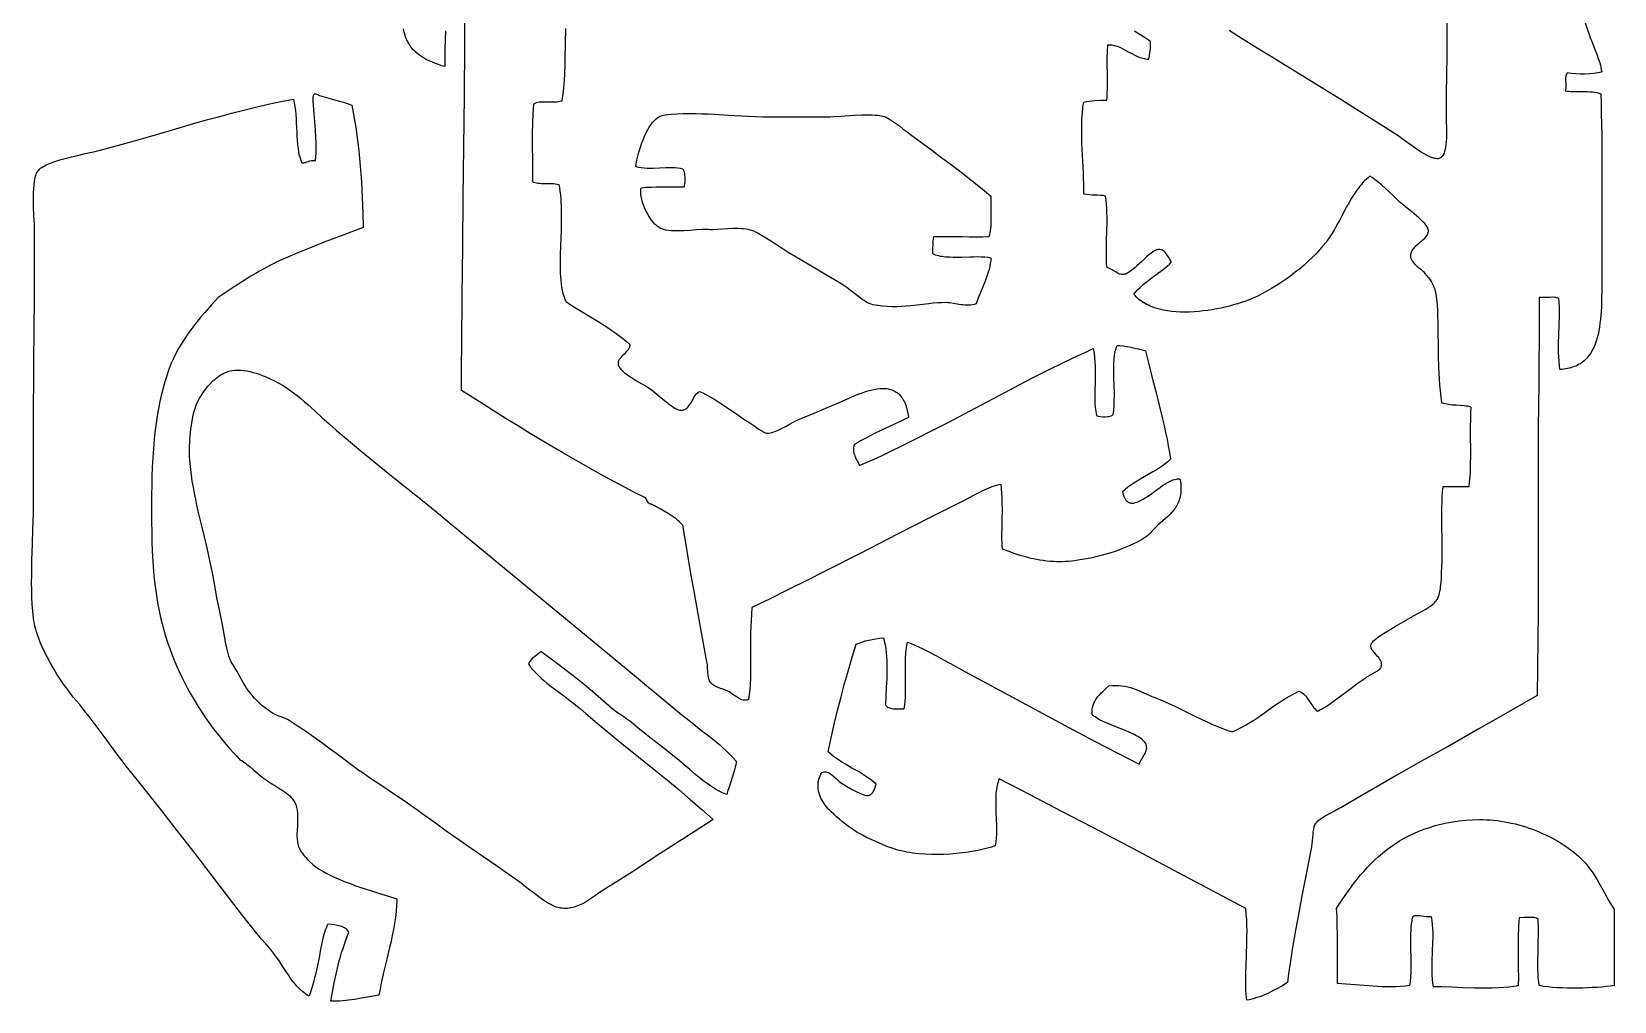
# Model space of a CAD drawing. Extents: x 4.8 to 43.2, y 0 to 48.
# Drawn here: x 5.02 to 23.94, y 0.43 to 12.02 of the extents above; entities that cross this region are included whole.
import ezdxf

# ---------------------------------------------------------------- set-up
doc = ezdxf.new("R2010")
doc.units = 0
doc.layers.add('Default_Layer', color=1, linetype='CONTINUOUS')

msp = doc.modelspace()

# ---------------------------------------------------------------- linework, layer by layer
at = {"layer": 'Default_Layer'}
for points in [[(11.4, 12.054), (11.397, 11.875), (11.394, 11.695), (11.392, 11.606), (11.388, 11.517), (11.383, 11.431), (11.377, 11.346), (11.367, 11.264), (11.362, 11.224), (11.355, 11.185), (11.337, 11.18), (11.317, 11.176), (11.296, 11.174), (11.274, 11.173), (11.227, 11.173), (11.18, 11.174), (11.133, 11.174), (11.111, 11.173), (11.089, 11.171), (11.069, 11.168), (11.05, 11.163), (11.033, 11.156), (11.018, 11.148), (11.014, 11.092), (11.011, 11.034), (11.006, 10.918), (11.004, 10.801), (11.004, 10.683), (11.005, 10.449), (11.007, 10.224), (11.02, 10.216), (11.035, 10.211), (11.052, 10.207), (11.069, 10.204), (11.088, 10.203), (11.108, 10.202), (11.149, 10.201), (11.192, 10.201), (11.236, 10.2), (11.257, 10.199), (11.278, 10.196), (11.299, 10.192), (11.319, 10.187), (11.327, 10.147), (11.333, 10.107), (11.339, 10.064), (11.343, 10.021), (11.346, 9.977), (11.348, 9.932), (11.349, 9.886), (11.35, 9.839), (11.349, 9.744), (11.347, 9.648), (11.339, 9.453), (11.336, 9.357), (11.335, 9.263), (11.336, 9.172), (11.338, 9.128), (11.34, 9.085), (11.344, 9.043), (11.348, 9.002), (11.354, 8.962), (11.361, 8.924), (11.37, 8.888), (11.38, 8.853), (11.392, 8.82), (11.405, 8.789), (11.453, 8.757), (11.502, 8.726), (11.601, 8.666), (11.7, 8.606), (11.799, 8.546), (11.848, 8.515), (11.897, 8.484), (11.944, 8.452), (11.991, 8.42), (12.037, 8.386), (12.082, 8.351), (12.126, 8.316), (12.168, 8.278), (12.169, 8.269), (12.168, 8.261), (12.167, 8.252), (12.165, 8.244), (12.162, 8.237), (12.159, 8.229), (12.15, 8.215), (12.139, 8.201), (12.127, 8.188), (12.1, 8.162), (12.072, 8.136), (12.06, 8.122), (12.049, 8.107), (12.04, 8.092), (12.036, 8.084), (12.033, 8.076), (12.031, 8.067), (12.03, 8.058), (12.029, 8.049), (12.029, 8.039), (12.031, 8.031), (12.034, 8.022), (12.039, 8.012), (12.045, 8.003), (12.052, 7.993), (12.06, 7.984), (12.08, 7.964), (12.103, 7.943), (12.129, 7.923), (12.158, 7.903), (12.188, 7.883), (12.25, 7.844), (12.311, 7.808), (12.364, 7.777), (12.405, 7.752), (12.424, 7.739), (12.445, 7.723), (12.493, 7.684), (12.545, 7.64), (12.6, 7.594), (12.627, 7.573), (12.654, 7.552), (12.681, 7.534), (12.706, 7.518), (12.73, 7.505), (12.753, 7.496), (12.763, 7.493), (12.774, 7.491), (12.783, 7.49), (12.792, 7.491), (12.803, 7.492), (12.813, 7.495), (12.822, 7.499), (12.831, 7.503), (12.839, 7.508), (12.847, 7.514), (12.862, 7.527), (12.875, 7.542), (12.887, 7.559), (12.898, 7.577), (12.909, 7.595), (12.929, 7.633), (12.94, 7.65), (12.951, 7.667), (12.962, 7.683), (12.975, 7.696), (12.989, 7.708), (12.996, 7.712), (13.004, 7.716), (13.041, 7.699), (13.078, 7.68), (13.114, 7.66), (13.15, 7.64), (13.186, 7.618), (13.223, 7.595), (13.295, 7.548), (13.445, 7.447), (13.522, 7.394), (13.603, 7.342), (13.627, 7.326), (13.653, 7.307), (13.682, 7.286), (13.711, 7.266), (13.74, 7.248), (13.768, 7.232), (13.781, 7.226), (13.793, 7.222), (13.804, 7.218), (13.815, 7.217), (13.831, 7.217), (13.849, 7.22), (13.869, 7.225), (13.89, 7.232), (13.912, 7.24), (13.935, 7.25), (13.982, 7.272), (14.03, 7.297), (14.078, 7.323), (14.123, 7.347), (14.163, 7.367), (14.255, 7.408), (14.344, 7.446), (14.43, 7.482), (14.514, 7.516), (14.589, 7.547), (14.665, 7.581), (14.743, 7.616), (14.822, 7.65), (14.9, 7.682), (14.939, 7.697), (14.977, 7.71), (15.015, 7.722), (15.052, 7.732), (15.088, 7.741), (15.124, 7.747), (15.159, 7.751), (15.192, 7.753), (15.225, 7.752), (15.241, 7.75), (15.256, 7.748), (15.271, 7.745), (15.286, 7.741), (15.301, 7.737), (15.315, 7.731), (15.329, 7.725), (15.342, 7.717), (15.355, 7.709), (15.367, 7.7), (15.379, 7.69), (15.391, 7.679), (15.402, 7.667), (15.413, 7.653), (15.423, 7.639), (15.433, 7.624), (15.442, 7.607), (15.451, 7.59), (15.459, 7.571), (15.467, 7.551), (15.474, 7.53), (15.48, 7.507), (15.486, 7.483), (15.491, 7.458), (15.496, 7.432), (15.5, 7.404), (15.418, 7.364), (15.335, 7.325), (15.169, 7.248), (15.087, 7.208), (15.006, 7.167), (14.927, 7.125), (14.889, 7.103), (14.851, 7.08), (14.846, 7.063), (14.843, 7.045), (14.842, 7.028), (14.842, 7.011), (14.845, 6.994), (14.848, 6.978), (14.853, 6.962), (14.859, 6.946), (14.872, 6.916), (14.886, 6.886), (14.901, 6.858), (14.913, 6.83), (15.001, 6.869), (15.089, 6.908), (15.176, 6.948), (15.264, 6.989), (15.438, 7.073), (15.612, 7.16), (15.785, 7.248), (15.958, 7.338), (16.304, 7.52), (16.651, 7.704), (16.825, 7.795), (17, 7.885), (17.175, 7.974), (17.352, 8.061), (17.53, 8.146), (17.619, 8.187), (17.709, 8.228), (17.718, 8.174), (17.725, 8.121), (17.729, 8.069), (17.732, 8.018), (17.733, 7.967), (17.732, 7.917), (17.73, 7.818), (17.728, 7.72), (17.727, 7.672), (17.727, 7.623), (17.729, 7.575), (17.733, 7.526), (17.738, 7.478), (17.746, 7.429), (17.755, 7.425), (17.766, 7.422), (17.792, 7.417), (17.822, 7.414), (17.852, 7.413), (17.882, 7.415), (17.896, 7.418), (17.909, 7.42), (17.921, 7.424), (17.931, 7.429), (17.939, 7.434), (17.946, 7.44), (17.95, 7.466), (17.953, 7.493), (17.958, 7.547), (17.96, 7.602), (17.961, 7.659), (17.961, 7.717), (17.959, 7.775), (17.956, 7.889), (17.955, 7.945), (17.955, 7.999), (17.956, 8.051), (17.958, 8.101), (17.963, 8.147), (17.967, 8.169), (17.971, 8.19), (17.976, 8.211), (17.982, 8.23), (17.988, 8.248), (17.996, 8.265), (18.031, 8.263), (18.071, 8.259), (18.114, 8.252), (18.159, 8.244), (18.204, 8.234), (18.249, 8.224), (18.333, 8.203), (18.372, 8.043), (18.413, 7.88), (18.456, 7.717), (18.497, 7.553), (18.538, 7.39), (18.556, 7.308), (18.574, 7.227), (18.591, 7.146), (18.606, 7.065), (18.62, 6.985), (18.632, 6.905), (18.6, 6.876), (18.567, 6.849), (18.533, 6.824), (18.497, 6.8), (18.46, 6.776), (18.422, 6.754), (18.346, 6.71), (18.27, 6.666), (18.232, 6.644), (18.195, 6.621), (18.159, 6.597), (18.124, 6.572), (18.09, 6.546), (18.058, 6.518), (18.062, 6.5), (18.066, 6.484), (18.072, 6.469), (18.077, 6.455), (18.083, 6.443), (18.089, 6.432), (18.096, 6.422), (18.103, 6.413), (18.11, 6.405), (18.118, 6.399), (18.126, 6.393), (18.135, 6.389), (18.144, 6.386), (18.153, 6.383), (18.162, 6.382), (18.172, 6.381), (18.182, 6.381), (18.192, 6.382), (18.213, 6.387), (18.235, 6.394), (18.258, 6.404), (18.282, 6.415), (18.306, 6.429), (18.331, 6.445), (18.356, 6.461), (18.408, 6.498), (18.46, 6.536), (18.512, 6.573), (18.538, 6.591), (18.563, 6.608), (18.588, 6.623), (18.613, 6.637), (18.637, 6.648), (18.66, 6.658), (18.683, 6.665), (18.705, 6.669), (18.715, 6.67), (18.726, 6.67), (18.736, 6.67), (18.745, 6.668), (18.75, 6.642), (18.754, 6.616), (18.756, 6.591), (18.757, 6.567), (18.757, 6.544), (18.757, 6.522), (18.755, 6.5), (18.752, 6.48), (18.748, 6.46), (18.743, 6.44), (18.737, 6.421), (18.731, 6.403), (18.723, 6.386), (18.715, 6.369), (18.706, 6.352), (18.697, 6.336), (18.687, 6.321), (18.676, 6.306), (18.653, 6.276), (18.627, 6.249), (18.6, 6.222), (18.572, 6.196), (18.542, 6.17), (18.481, 6.119), (18.463, 6.102), (18.445, 6.083), (18.411, 6.045), (18.395, 6.027), (18.379, 6.01), (18.362, 5.994), (18.345, 5.981), (18.321, 5.965), (18.296, 5.95), (18.269, 5.935), (18.242, 5.92), (18.182, 5.89), (18.119, 5.862), (18.051, 5.835), (17.981, 5.809), (17.908, 5.785), (17.833, 5.763), (17.757, 5.743), (17.68, 5.725), (17.602, 5.71), (17.525, 5.698), (17.487, 5.693), (17.449, 5.689), (17.412, 5.685), (17.375, 5.683), (17.339, 5.681), (17.303, 5.681), (17.268, 5.681), (17.233, 5.682), (17.192, 5.685), (17.151, 5.689), (17.11, 5.694), (17.07, 5.7), (17.03, 5.708), (16.99, 5.716), (16.951, 5.725), (16.913, 5.735), (16.837, 5.757), (16.763, 5.781), (16.692, 5.806), (16.623, 5.832), (16.62, 5.87), (16.619, 5.91), (16.618, 5.952), (16.618, 5.997), (16.619, 6.09), (16.621, 6.189), (16.623, 6.291), (16.622, 6.396), (16.621, 6.448), (16.618, 6.501), (16.614, 6.553), (16.609, 6.605), (16.58, 6.599), (16.551, 6.593), (16.523, 6.585), (16.495, 6.575), (16.467, 6.565), (16.439, 6.554), (16.412, 6.542), (16.385, 6.529), (16.332, 6.502), (16.279, 6.474), (16.227, 6.445), (16.174, 6.418), (15.768, 6.213), (15.361, 6.006), (14.937, 5.789), (14.504, 5.568), (14.285, 5.457), (14.066, 5.348), (13.847, 5.239), (13.628, 5.133), (13.622, 5.055), (13.618, 4.979), (13.615, 4.903), (13.613, 4.829), (13.612, 4.685), (13.613, 4.546), (13.612, 4.412), (13.612, 4.346), (13.61, 4.281), (13.607, 4.218), (13.603, 4.155), (13.597, 4.094), (13.589, 4.033), (13.573, 4.028), (13.556, 4.026), (13.54, 4.026), (13.524, 4.028), (13.509, 4.032), (13.493, 4.038), (13.478, 4.046), (13.463, 4.054), (13.433, 4.074), (13.402, 4.095), (13.372, 4.116), (13.357, 4.125), (13.341, 4.134), (13.314, 4.146), (13.284, 4.157), (13.254, 4.167), (13.224, 4.179), (13.195, 4.191), (13.182, 4.199), (13.169, 4.206), (13.157, 4.215), (13.147, 4.225), (13.137, 4.235), (13.129, 4.247), (13.123, 4.258), (13.118, 4.27), (13.113, 4.283), (13.11, 4.296), (13.105, 4.324), (13.102, 4.354), (13.098, 4.418), (13.096, 4.451), (13.091, 4.484), (13.018, 4.88), (12.941, 5.307), (12.903, 5.521), (12.867, 5.73), (12.834, 5.931), (12.804, 6.119), (12.784, 6.139), (12.764, 6.157), (12.743, 6.175), (12.722, 6.193), (12.699, 6.209), (12.676, 6.225), (12.629, 6.256), (12.58, 6.285), (12.531, 6.313), (12.43, 6.368), (12.421, 6.369), (12.414, 6.37), (12.407, 6.373), (12.401, 6.377), (12.396, 6.381), (12.391, 6.386), (12.383, 6.397), (12.37, 6.421), (12.363, 6.433), (12.355, 6.443), (12.211, 6.517), (12.068, 6.592), (11.927, 6.668), (11.786, 6.745), (11.646, 6.822), (11.507, 6.901), (11.369, 6.981), (11.232, 7.061), (11.096, 7.142), (10.96, 7.224), (10.825, 7.307), (10.69, 7.39), (10.423, 7.558), (10.157, 7.727), (10.158, 8.004), (10.16, 8.285), (10.165, 8.857), (10.172, 9.442), (10.179, 10.037), (10.186, 10.639), (10.192, 11.248), (10.196, 11.859), (10.196, 12.165)], [(23.541, 12.259), (23.649, 11.947), (23.668, 11.896), (23.688, 11.846), (23.708, 11.795), (23.728, 11.745), (23.746, 11.694), (23.763, 11.642), (23.77, 11.616), (23.776, 11.589), (23.781, 11.562), (23.786, 11.535), (23.764, 11.529), (23.741, 11.524), (23.717, 11.52), (23.692, 11.517), (23.64, 11.512), (23.586, 11.509), (23.531, 11.509), (23.477, 11.512), (23.425, 11.516), (23.375, 11.522), (23.368, 11.51), (23.362, 11.498), (23.358, 11.486), (23.356, 11.473), (23.354, 11.461), (23.354, 11.448), (23.354, 11.422), (23.356, 11.395), (23.357, 11.367), (23.357, 11.353), (23.356, 11.339), (23.354, 11.324), (23.35, 11.31), (23.37, 11.306), (23.392, 11.303), (23.416, 11.301), (23.442, 11.3), (23.498, 11.3), (23.558, 11.3), (23.617, 11.3), (23.647, 11.298), (23.675, 11.296), (23.702, 11.292), (23.728, 11.288), (23.752, 11.281), (23.774, 11.273), (23.778, 11.157), (23.781, 11.036), (23.786, 10.779), (23.788, 10.507), (23.788, 10.228), (23.787, 9.666), (23.786, 9.395), (23.786, 9.139), (23.786, 8.929), (23.785, 8.825), (23.782, 8.724), (23.779, 8.674), (23.776, 8.625), (23.772, 8.578), (23.766, 8.531), (23.76, 8.485), (23.752, 8.441), (23.743, 8.398), (23.733, 8.357), (23.721, 8.317), (23.707, 8.279), (23.691, 8.242), (23.674, 8.208), (23.655, 8.175), (23.634, 8.145), (23.622, 8.13), (23.611, 8.116), (23.598, 8.103), (23.585, 8.09), (23.571, 8.078), (23.557, 8.067), (23.542, 8.056), (23.527, 8.046), (23.51, 8.036), (23.494, 8.027), (23.476, 8.019), (23.458, 8.012), (23.439, 8.005), (23.419, 7.999), (23.399, 7.993), (23.378, 7.989), (23.356, 7.985), (23.334, 7.982), (23.311, 7.979), (23.287, 7.978), (23.28, 8.027), (23.276, 8.077), (23.273, 8.128), (23.271, 8.181), (23.271, 8.234), (23.271, 8.289), (23.275, 8.398), (23.278, 8.509), (23.281, 8.618), (23.281, 8.672), (23.281, 8.725), (23.279, 8.777), (23.275, 8.827), (23.264, 8.832), (23.252, 8.835), (23.239, 8.837), (23.225, 8.839), (23.195, 8.841), (23.164, 8.84), (23.099, 8.838), (23.068, 8.838), (23.038, 8.839), (23.039, 8.582), (23.038, 8.324), (23.036, 8.066), (23.033, 7.807), (23.028, 7.285), (23.026, 7.021), (23.025, 6.755), (23.026, 6.095), (23.026, 5.424), (23.025, 5.087), (23.023, 4.75), (23.019, 4.415), (23.013, 4.084), (22.667, 3.884), (22.311, 3.679), (21.95, 3.474), (21.769, 3.373), (21.59, 3.273), (21.477, 3.209), (21.364, 3.145), (21.139, 3.015), (20.912, 2.883), (20.679, 2.749), (20.64, 2.727), (20.594, 2.702), (20.544, 2.675), (20.493, 2.647), (20.446, 2.618), (20.424, 2.603), (20.404, 2.589), (20.387, 2.575), (20.372, 2.562), (20.361, 2.549), (20.353, 2.537), (20.349, 2.526), (20.346, 2.513), (20.34, 2.485), (20.335, 2.452), (20.332, 2.417), (20.326, 2.344), (20.322, 2.308), (20.317, 2.275), (20.241, 1.888), (20.203, 1.688), (20.165, 1.484), (20.128, 1.278), (20.092, 1.07), (20.06, 0.861), (20.044, 0.756), (20.03, 0.651), (19.976, 0.618), (19.919, 0.585), (19.857, 0.553), (19.794, 0.523), (19.762, 0.508), (19.73, 0.495), (19.698, 0.483), (19.666, 0.472), (19.634, 0.462), (19.603, 0.453), (19.572, 0.446), (19.543, 0.44), (19.537, 0.504), (19.534, 0.57), (19.533, 0.637), (19.533, 0.706), (19.534, 0.775), (19.536, 0.844), (19.541, 0.985), (19.545, 1.126), (19.546, 1.197), (19.547, 1.266), (19.546, 1.336), (19.543, 1.404), (19.538, 1.471), (19.531, 1.537), (18.797, 1.927), (18.062, 2.316), (17.694, 2.509), (17.325, 2.702), (16.956, 2.894), (16.586, 3.086), (16.578, 3.067), (16.571, 3.048), (16.565, 3.027), (16.56, 3.006), (16.555, 2.984), (16.551, 2.961), (16.549, 2.937), (16.546, 2.913), (16.544, 2.863), (16.543, 2.81), (16.544, 2.756), (16.545, 2.702), (16.55, 2.591), (16.551, 2.536), (16.552, 2.483), (16.551, 2.43), (16.549, 2.38), (16.544, 2.332), (16.54, 2.309), (16.536, 2.287), (16.477, 2.268), (16.414, 2.252), (16.349, 2.236), (16.282, 2.223), (16.213, 2.211), (16.143, 2.201), (16.071, 2.193), (15.998, 2.187), (15.924, 2.183), (15.85, 2.181), (15.775, 2.182), (15.701, 2.185), (15.627, 2.191), (15.554, 2.2), (15.518, 2.205), (15.482, 2.211), (15.447, 2.218), (15.411, 2.225), (15.387, 2.231), (15.361, 2.238), (15.304, 2.257), (15.243, 2.28), (15.18, 2.305), (15.117, 2.332), (15.056, 2.36), (15, 2.387), (14.951, 2.412), (14.921, 2.428), (14.888, 2.447), (14.854, 2.469), (14.818, 2.493), (14.782, 2.519), (14.746, 2.546), (14.71, 2.574), (14.674, 2.604), (14.639, 2.634), (14.606, 2.664), (14.575, 2.694), (14.546, 2.724), (14.52, 2.754), (14.497, 2.782), (14.479, 2.81), (14.471, 2.823), (14.464, 2.835), (14.454, 2.857), (14.445, 2.878), (14.437, 2.899), (14.431, 2.92), (14.426, 2.941), (14.422, 2.962), (14.42, 2.982), (14.419, 3.003), (14.419, 3.023), (14.421, 3.043), (14.424, 3.063), (14.429, 3.083), (14.435, 3.103), (14.443, 3.122), (14.453, 3.142), (14.464, 3.161), (14.48, 3.167), (14.496, 3.17), (14.512, 3.17), (14.526, 3.167), (14.541, 3.162), (14.555, 3.155), (14.569, 3.146), (14.583, 3.136), (14.61, 3.112), (14.639, 3.086), (14.669, 3.06), (14.684, 3.047), (14.701, 3.036), (14.738, 3.012), (14.781, 2.987), (14.827, 2.961), (14.873, 2.937), (14.918, 2.915), (14.958, 2.898), (14.975, 2.892), (14.99, 2.888), (15.003, 2.886), (15.013, 2.886), (15.024, 2.888), (15.034, 2.891), (15.044, 2.896), (15.052, 2.901), (15.06, 2.907), (15.067, 2.914), (15.073, 2.922), (15.079, 2.931), (15.089, 2.95), (15.097, 2.973), (15.105, 2.997), (15.113, 3.024), (15.081, 3.052), (15.047, 3.079), (15.012, 3.104), (14.976, 3.128), (14.939, 3.151), (14.902, 3.173), (14.825, 3.216), (14.749, 3.26), (14.711, 3.282), (14.674, 3.305), (14.639, 3.329), (14.604, 3.355), (14.571, 3.381), (14.539, 3.409), (14.575, 3.576), (14.613, 3.741), (14.653, 3.905), (14.694, 4.066), (14.737, 4.226), (14.782, 4.384), (14.828, 4.541), (14.876, 4.696), (14.912, 4.709), (14.949, 4.722), (14.988, 4.734), (15.027, 4.744), (15.068, 4.753), (15.11, 4.761), (15.154, 4.767), (15.2, 4.771), (15.211, 4.73), (15.221, 4.686), (15.228, 4.64), (15.234, 4.593), (15.238, 4.544), (15.241, 4.495), (15.242, 4.443), (15.242, 4.392), (15.241, 4.339), (15.24, 4.286), (15.235, 4.18), (15.229, 4.075), (15.225, 3.972), (15.231, 3.961), (15.24, 3.952), (15.249, 3.945), (15.261, 3.939), (15.273, 3.934), (15.286, 3.93), (15.3, 3.927), (15.316, 3.925), (15.348, 3.923), (15.382, 3.922), (15.416, 3.922), (15.45, 3.922), (15.456, 3.966), (15.461, 4.013), (15.463, 4.062), (15.465, 4.113), (15.466, 4.165), (15.466, 4.217), (15.464, 4.324), (15.464, 4.431), (15.464, 4.483), (15.466, 4.534), (15.468, 4.584), (15.473, 4.632), (15.479, 4.678), (15.487, 4.721), (15.531, 4.703), (15.576, 4.683), (15.62, 4.663), (15.664, 4.643), (15.75, 4.6), (15.835, 4.556), (15.92, 4.51), (16.004, 4.464), (16.174, 4.37), (16.691, 4.091), (17.208, 3.812), (17.468, 3.673), (17.73, 3.534), (17.993, 3.397), (18.258, 3.261), (18.264, 3.276), (18.271, 3.29), (18.287, 3.318), (18.303, 3.345), (18.319, 3.372), (18.327, 3.385), (18.333, 3.399), (18.339, 3.412), (18.343, 3.426), (18.346, 3.44), (18.348, 3.454), (18.347, 3.469), (18.345, 3.485), (18.34, 3.499), (18.333, 3.514), (18.323, 3.528), (18.31, 3.542), (18.296, 3.555), (18.279, 3.568), (18.261, 3.581), (18.241, 3.593), (18.219, 3.605), (18.196, 3.617), (18.147, 3.641), (18.094, 3.663), (18.039, 3.686), (17.93, 3.729), (17.877, 3.75), (17.828, 3.771), (17.784, 3.793), (17.765, 3.804), (17.747, 3.815), (17.731, 3.826), (17.717, 3.837), (17.705, 3.848), (17.696, 3.86), (17.694, 3.874), (17.694, 3.888), (17.694, 3.901), (17.695, 3.915), (17.699, 3.94), (17.706, 3.965), (17.715, 3.989), (17.726, 4.012), (17.739, 4.034), (17.753, 4.055), (17.769, 4.076), (17.786, 4.095), (17.804, 4.114), (17.822, 4.132), (17.86, 4.166), (17.896, 4.197), (17.938, 4.202), (17.978, 4.203), (18.016, 4.203), (18.053, 4.199), (18.088, 4.194), (18.122, 4.187), (18.155, 4.178), (18.188, 4.167), (18.22, 4.155), (18.251, 4.143), (18.314, 4.115), (18.378, 4.087), (18.411, 4.072), (18.445, 4.058), (18.504, 4.035), (18.561, 4.01), (18.619, 3.984), (18.675, 3.958), (18.788, 3.903), (18.9, 3.848), (19.013, 3.793), (19.07, 3.766), (19.128, 3.74), (19.187, 3.715), (19.246, 3.692), (19.307, 3.669), (19.369, 3.648), (19.397, 3.66), (19.425, 3.673), (19.478, 3.699), (19.53, 3.728), (19.58, 3.758), (19.629, 3.789), (19.677, 3.821), (19.771, 3.887), (19.865, 3.954), (19.913, 3.987), (19.961, 4.019), (20.01, 4.05), (20.061, 4.079), (20.113, 4.107), (20.167, 4.134), (20.187, 4.125), (20.205, 4.115), (20.222, 4.102), (20.237, 4.088), (20.251, 4.073), (20.263, 4.057), (20.275, 4.04), (20.287, 4.023), (20.309, 3.987), (20.321, 3.97), (20.333, 3.953), (20.346, 3.937), (20.36, 3.922), (20.375, 3.909), (20.392, 3.897), (20.419, 3.91), (20.446, 3.924), (20.471, 3.939), (20.496, 3.955), (20.544, 3.988), (20.592, 4.022), (20.684, 4.089), (20.77, 4.154), (20.861, 4.221), (20.911, 4.257), (20.966, 4.295), (20.979, 4.304), (20.993, 4.313), (21.022, 4.329), (21.052, 4.345), (21.08, 4.36), (21.106, 4.376), (21.118, 4.385), (21.128, 4.394), (21.137, 4.403), (21.144, 4.413), (21.149, 4.423), (21.153, 4.434), (21.154, 4.444), (21.155, 4.453), (21.155, 4.462), (21.153, 4.471), (21.151, 4.48), (21.149, 4.489), (21.141, 4.505), (21.132, 4.52), (21.121, 4.536), (21.108, 4.55), (21.095, 4.564), (21.07, 4.592), (21.058, 4.607), (21.047, 4.621), (21.038, 4.635), (21.032, 4.65), (21.029, 4.658), (21.028, 4.666), (21.027, 4.674), (21.028, 4.682), (21.029, 4.69), (21.032, 4.698), (21.037, 4.707), (21.044, 4.716), (21.051, 4.725), (21.06, 4.734), (21.081, 4.754), (21.106, 4.774), (21.135, 4.794), (21.166, 4.815), (21.198, 4.836), (21.265, 4.876), (21.33, 4.913), (21.386, 4.945), (21.428, 4.969), (21.453, 4.985), (21.48, 5.001), (21.538, 5.033), (21.598, 5.065), (21.657, 5.099), (21.686, 5.116), (21.713, 5.133), (21.738, 5.151), (21.762, 5.169), (21.783, 5.187), (21.801, 5.206), (21.809, 5.215), (21.816, 5.225), (21.822, 5.235), (21.827, 5.245), (21.835, 5.264), (21.842, 5.285), (21.848, 5.307), (21.853, 5.33), (21.858, 5.355), (21.861, 5.38), (21.867, 5.432), (21.871, 5.485), (21.873, 5.537), (21.877, 5.632), (21.879, 5.685), (21.88, 5.739), (21.88, 5.85), (21.878, 5.966), (21.876, 6.085), (21.875, 6.206), (21.875, 6.267), (21.876, 6.329), (21.878, 6.392), (21.88, 6.454), (21.885, 6.517), (21.89, 6.58), (22.046, 6.58), (22.202, 6.58), (22.208, 6.637), (22.213, 6.695), (22.217, 6.752), (22.219, 6.809), (22.22, 6.867), (22.221, 6.924), (22.221, 7.041), (22.219, 7.158), (22.219, 7.279), (22.221, 7.402), (22.222, 7.465), (22.225, 7.529), (22.206, 7.534), (22.185, 7.538), (22.163, 7.541), (22.141, 7.543), (22.094, 7.547), (22.047, 7.55), (22.001, 7.553), (21.956, 7.558), (21.935, 7.562), (21.914, 7.567), (21.895, 7.572), (21.877, 7.579), (21.867, 7.652), (21.858, 7.724), (21.852, 7.795), (21.846, 7.866), (21.842, 7.935), (21.839, 8.004), (21.836, 8.141), (21.834, 8.276), (21.833, 8.41), (21.831, 8.543), (21.829, 8.61), (21.827, 8.677), (21.823, 8.754), (21.82, 8.788), (21.817, 8.821), (21.812, 8.851), (21.807, 8.88), (21.801, 8.907), (21.794, 8.933), (21.785, 8.958), (21.775, 8.982), (21.764, 9.006), (21.75, 9.03), (21.735, 9.053), (21.718, 9.077), (21.698, 9.101), (21.677, 9.126), (21.667, 9.136), (21.656, 9.146), (21.631, 9.168), (21.602, 9.191), (21.573, 9.217), (21.56, 9.23), (21.547, 9.244), (21.535, 9.259), (21.524, 9.274), (21.516, 9.289), (21.509, 9.305), (21.505, 9.321), (21.503, 9.338), (21.504, 9.349), (21.505, 9.36), (21.508, 9.371), (21.512, 9.381), (21.516, 9.392), (21.522, 9.402), (21.536, 9.421), (21.552, 9.44), (21.57, 9.458), (21.59, 9.475), (21.61, 9.493), (21.649, 9.527), (21.668, 9.544), (21.684, 9.562), (21.697, 9.58), (21.703, 9.589), (21.707, 9.598), (21.711, 9.608), (21.714, 9.618), (21.715, 9.628), (21.715, 9.638), (21.714, 9.647), (21.711, 9.657), (21.707, 9.666), (21.702, 9.677), (21.696, 9.687), (21.688, 9.698), (21.671, 9.721), (21.65, 9.744), (21.626, 9.768), (21.6, 9.792), (21.572, 9.816), (21.516, 9.863), (21.461, 9.906), (21.414, 9.945), (21.394, 9.961), (21.378, 9.975), (21.332, 10.018), (21.288, 10.061), (21.244, 10.102), (21.201, 10.143), (21.157, 10.182), (21.112, 10.219), (21.089, 10.237), (21.065, 10.254), (21.041, 10.271), (21.016, 10.287), (20.994, 10.27), (20.973, 10.251), (20.952, 10.232), (20.933, 10.211), (20.914, 10.19), (20.895, 10.169), (20.878, 10.146), (20.861, 10.123), (20.828, 10.075), (20.796, 10.025), (20.766, 9.974), (20.737, 9.921), (20.68, 9.813), (20.651, 9.759), (20.622, 9.705), (20.592, 9.652), (20.56, 9.6), (20.527, 9.55), (20.51, 9.525), (20.492, 9.501), (20.455, 9.455), (20.415, 9.408), (20.372, 9.362), (20.326, 9.316), (20.279, 9.271), (20.229, 9.226), (20.177, 9.182), (20.124, 9.14), (20.069, 9.098), (20.013, 9.058), (19.956, 9.019), (19.899, 8.982), (19.841, 8.946), (19.783, 8.913), (19.725, 8.881), (19.668, 8.852), (19.635, 8.837), (19.599, 8.821), (19.561, 8.806), (19.52, 8.791), (19.477, 8.777), (19.432, 8.763), (19.385, 8.749), (19.337, 8.736), (19.287, 8.724), (19.236, 8.713), (19.184, 8.702), (19.131, 8.693), (19.077, 8.685), (19.023, 8.678), (18.969, 8.672), (18.914, 8.668), (18.86, 8.665), (18.806, 8.664), (18.753, 8.665), (18.7, 8.668), (18.648, 8.672), (18.598, 8.679), (18.548, 8.687), (18.5, 8.698), (18.454, 8.711), (18.432, 8.719), (18.41, 8.727), (18.388, 8.736), (18.368, 8.745), (18.347, 8.755), (18.328, 8.766), (18.309, 8.777), (18.29, 8.79), (18.272, 8.802), (18.255, 8.816), (18.239, 8.83), (18.223, 8.845), (18.209, 8.861), (18.194, 8.877), (18.218, 8.906), (18.243, 8.933), (18.27, 8.959), (18.297, 8.984), (18.325, 9.008), (18.355, 9.031), (18.414, 9.076), (18.474, 9.121), (18.534, 9.166), (18.563, 9.189), (18.591, 9.213), (18.619, 9.238), (18.645, 9.264), (18.628, 9.289), (18.613, 9.315), (18.598, 9.339), (18.582, 9.362), (18.574, 9.372), (18.565, 9.382), (18.556, 9.39), (18.546, 9.398), (18.535, 9.404), (18.523, 9.408), (18.509, 9.411), (18.495, 9.413), (18.485, 9.412), (18.475, 9.41), (18.464, 9.407), (18.452, 9.402), (18.44, 9.395), (18.428, 9.388), (18.402, 9.369), (18.375, 9.348), (18.346, 9.323), (18.288, 9.269), (18.229, 9.215), (18.2, 9.189), (18.171, 9.166), (18.144, 9.146), (18.131, 9.138), (18.118, 9.13), (18.106, 9.124), (18.094, 9.119), (18.082, 9.116), (18.071, 9.114), (18.058, 9.113), (18.046, 9.114), (18.034, 9.116), (18.023, 9.119), (18.012, 9.123), (18.002, 9.128), (17.981, 9.14), (17.959, 9.154), (17.934, 9.17), (17.905, 9.185), (17.889, 9.193), (17.871, 9.201), (17.868, 9.251), (17.867, 9.303), (17.866, 9.355), (17.866, 9.409), (17.869, 9.519), (17.872, 9.63), (17.874, 9.741), (17.874, 9.795), (17.873, 9.849), (17.871, 9.901), (17.868, 9.953), (17.864, 10.002), (17.857, 10.05), (17.825, 10.056), (17.794, 10.059), (17.763, 10.06), (17.732, 10.061), (17.7, 10.062), (17.667, 10.065), (17.632, 10.069), (17.595, 10.075), (17.596, 10.135), (17.596, 10.197), (17.594, 10.262), (17.591, 10.329), (17.584, 10.468), (17.577, 10.611), (17.574, 10.683), (17.572, 10.756), (17.571, 10.828), (17.572, 10.9), (17.574, 10.97), (17.579, 11.04), (17.586, 11.107), (17.59, 11.14), (17.595, 11.173), (17.627, 11.179), (17.66, 11.184), (17.694, 11.188), (17.728, 11.191), (17.799, 11.195), (17.871, 11.198), (17.874, 11.236), (17.876, 11.275), (17.878, 11.355), (17.879, 11.438), (17.878, 11.523), (17.877, 11.608), (17.877, 11.693), (17.879, 11.777), (17.882, 11.859), (17.899, 11.859), (17.915, 11.858), (17.931, 11.856), (17.946, 11.853), (17.977, 11.846), (18.006, 11.836), (18.035, 11.824), (18.063, 11.81), (18.091, 11.795), (18.119, 11.78), (18.176, 11.749), (18.206, 11.734), (18.236, 11.72), (18.267, 11.708), (18.3, 11.698), (18.317, 11.694), (18.334, 11.69), (18.352, 11.687), (18.37, 11.685), (18.377, 11.708), (18.382, 11.732), (18.387, 11.757), (18.39, 11.783), (18.393, 11.81), (18.394, 11.839), (18.395, 11.897), (18.347, 11.929), (18.298, 11.96), (18.249, 11.99), (18.2, 12.02)], [(21.936, 12.144), (21.936, 11.939), (21.934, 11.726), (21.931, 11.503), (21.928, 11.269), (21.927, 11.023), (21.928, 10.947), (21.93, 10.865), (21.93, 10.782), (21.93, 10.741), (21.928, 10.702), (21.924, 10.664), (21.919, 10.629), (21.912, 10.596), (21.908, 10.582), (21.903, 10.568), (21.898, 10.555), (21.892, 10.543), (21.885, 10.532), (21.878, 10.523), (21.87, 10.515), (21.861, 10.508), (21.851, 10.503), (21.84, 10.499), (21.83, 10.497), (21.819, 10.497), (21.806, 10.498), (21.793, 10.5), (21.779, 10.503), (21.764, 10.508), (21.733, 10.521), (21.699, 10.537), (21.664, 10.556), (21.628, 10.577), (21.592, 10.6), (21.556, 10.624), (21.521, 10.649), (21.457, 10.695), (21.403, 10.734), (21.365, 10.761), (21.198, 10.869), (21.028, 10.978), (20.855, 11.086), (20.682, 11.195), (20.337, 11.407), (20.005, 11.61), (19.838, 11.713), (19.67, 11.817), (19.502, 11.923), (19.333, 12.03)], [(9.966, 12.024), (9.96, 11.81), (9.959, 11.703), (9.959, 11.597), (9.921, 11.608), (9.883, 11.621), (9.846, 11.635), (9.809, 11.65), (9.772, 11.666), (9.737, 11.684), (9.702, 11.704), (9.669, 11.725), (9.638, 11.748), (9.609, 11.773), (9.595, 11.786), (9.581, 11.8), (9.568, 11.815), (9.556, 11.83), (9.544, 11.845), (9.534, 11.861), (9.523, 11.878), (9.514, 11.896), (9.505, 11.914), (9.497, 11.933), (9.49, 11.952), (9.483, 11.972), (9.474, 12.011), (9.466, 12.051)]]:
    msp.add_lwpolyline(points, dxfattribs=at)
for points in [[(8.848, 11.136), (8.864, 11.049), (8.879, 10.959), (8.893, 10.869), (8.906, 10.778), (8.918, 10.685), (8.929, 10.593), (8.938, 10.5), (8.947, 10.406), (8.955, 10.313), (8.961, 10.22), (8.967, 10.127), (8.972, 10.035), (8.976, 9.943), (8.98, 9.852), (8.984, 9.675), (8.75, 9.587), (8.517, 9.498), (8.402, 9.453), (8.288, 9.407), (8.175, 9.36), (8.062, 9.313), (8.006, 9.288), (7.952, 9.263), (7.898, 9.236), (7.845, 9.209), (7.793, 9.181), (7.741, 9.152), (7.69, 9.122), (7.639, 9.092), (7.54, 9.03), (7.442, 8.967), (7.249, 8.839), (7.17, 8.75), (7.088, 8.658), (7.047, 8.61), (7.006, 8.56), (6.966, 8.51), (6.926, 8.458), (6.887, 8.405), (6.85, 8.35), (6.814, 8.294), (6.779, 8.237), (6.747, 8.178), (6.717, 8.117), (6.702, 8.086), (6.689, 8.055), (6.676, 8.023), (6.664, 7.991), (6.646, 7.942), (6.63, 7.892), (6.614, 7.841), (6.599, 7.79), (6.586, 7.738), (6.573, 7.686), (6.561, 7.633), (6.549, 7.58), (6.539, 7.527), (6.529, 7.473), (6.512, 7.364), (6.497, 7.254), (6.485, 7.144), (6.475, 7.033), (6.467, 6.922), (6.461, 6.811), (6.457, 6.7), (6.454, 6.59), (6.452, 6.482), (6.452, 6.374), (6.452, 6.268), (6.452, 6.155), (6.454, 6.041), (6.457, 5.924), (6.461, 5.806), (6.467, 5.687), (6.476, 5.568), (6.481, 5.508), (6.487, 5.449), (6.494, 5.39), (6.502, 5.332), (6.514, 5.251), (6.528, 5.171), (6.543, 5.093), (6.56, 5.016), (6.579, 4.939), (6.6, 4.864), (6.621, 4.79), (6.645, 4.717), (6.67, 4.645), (6.696, 4.575), (6.724, 4.505), (6.752, 4.437), (6.782, 4.369), (6.814, 4.303), (6.846, 4.238), (6.879, 4.174), (6.914, 4.111), (6.949, 4.05), (6.985, 3.989), (7.022, 3.93), (7.06, 3.872), (7.099, 3.815), (7.138, 3.759), (7.178, 3.705), (7.218, 3.651), (7.259, 3.599), (7.301, 3.548), (7.343, 3.498), (7.385, 3.45), (7.427, 3.402), (7.47, 3.356), (7.513, 3.311), (7.534, 3.3), (7.554, 3.287), (7.574, 3.274), (7.593, 3.259), (7.632, 3.229), (7.671, 3.196), (7.75, 3.128), (7.792, 3.094), (7.814, 3.077), (7.837, 3.061), (7.879, 3.033), (7.925, 3.005), (7.973, 2.976), (8.02, 2.946), (8.043, 2.931), (8.065, 2.915), (8.085, 2.899), (8.105, 2.882), (8.122, 2.865), (8.138, 2.848), (8.151, 2.829), (8.162, 2.81), (8.169, 2.794), (8.176, 2.778), (8.181, 2.762), (8.185, 2.745), (8.189, 2.728), (8.192, 2.711), (8.196, 2.676), (8.198, 2.641), (8.199, 2.606), (8.198, 2.57), (8.196, 2.535), (8.192, 2.465), (8.191, 2.431), (8.191, 2.398), (8.192, 2.365), (8.196, 2.334), (8.201, 2.304), (8.205, 2.289), (8.21, 2.275), (8.218, 2.257), (8.227, 2.239), (8.238, 2.22), (8.251, 2.202), (8.265, 2.183), (8.279, 2.164), (8.295, 2.146), (8.311, 2.128), (8.346, 2.094), (8.381, 2.062), (8.416, 2.035), (8.433, 2.023), (8.449, 2.013), (8.498, 1.984), (8.549, 1.956), (8.602, 1.929), (8.655, 1.904), (8.711, 1.88), (8.767, 1.856), (8.825, 1.834), (8.884, 1.812), (8.944, 1.791), (9.005, 1.771), (9.129, 1.731), (9.385, 1.651), (9.384, 1.614), (9.382, 1.577), (9.376, 1.503), (9.368, 1.43), (9.357, 1.358), (9.345, 1.286), (9.33, 1.214), (9.315, 1.143), (9.298, 1.072), (9.264, 0.93), (9.229, 0.789), (9.213, 0.718), (9.198, 0.646), (9.184, 0.575), (9.171, 0.503), (9.032, 0.477), (8.958, 0.464), (8.883, 0.451), (8.808, 0.441), (8.735, 0.433), (8.699, 0.43), (8.664, 0.429), (8.63, 0.428), (8.597, 0.428), (8.617, 0.538), (8.637, 0.647), (8.66, 0.754), (8.684, 0.859), (8.697, 0.91), (8.711, 0.961), (8.725, 1.011), (8.741, 1.061), (8.757, 1.11), (8.773, 1.157), (8.791, 1.204), (8.809, 1.25), (8.802, 1.265), (8.793, 1.278), (8.783, 1.289), (8.771, 1.299), (8.757, 1.308), (8.743, 1.315), (8.727, 1.321), (8.711, 1.326), (8.693, 1.331), (8.675, 1.335), (8.638, 1.341), (8.561, 1.351), (8.549, 1.327), (8.538, 1.303), (8.528, 1.278), (8.519, 1.252), (8.511, 1.225), (8.504, 1.198), (8.491, 1.143), (8.48, 1.086), (8.47, 1.028), (8.46, 0.97), (8.449, 0.913), (8.424, 0.802), (8.412, 0.748), (8.398, 0.693), (8.384, 0.64), (8.369, 0.588), (8.353, 0.538), (8.335, 0.49), (8.319, 0.499), (8.302, 0.51), (8.271, 0.533), (8.242, 0.558), (8.213, 0.585), (8.186, 0.614), (8.16, 0.644), (8.135, 0.676), (8.111, 0.709), (8.088, 0.743), (8.064, 0.778), (8.018, 0.848), (7.972, 0.919), (7.948, 0.954), (7.923, 0.988), (7.9, 1.02), (7.874, 1.051), (7.848, 1.082), (7.82, 1.113), (7.764, 1.176), (7.737, 1.207), (7.711, 1.239), (7.529, 1.471), (7.346, 1.709), (6.972, 2.194), (6.782, 2.439), (6.591, 2.685), (6.397, 2.93), (6.299, 3.051), (6.201, 3.173), (6.164, 3.219), (6.126, 3.268), (6.048, 3.371), (5.886, 3.591), (5.803, 3.704), (5.719, 3.815), (5.635, 3.921), (5.594, 3.973), (5.552, 4.022), (5.517, 4.064), (5.48, 4.111), (5.442, 4.162), (5.402, 4.218), (5.362, 4.276), (5.322, 4.338), (5.283, 4.401), (5.244, 4.467), (5.207, 4.535), (5.173, 4.603), (5.141, 4.672), (5.127, 4.706), (5.113, 4.741), (5.1, 4.775), (5.088, 4.809), (5.077, 4.843), (5.068, 4.877), (5.059, 4.91), (5.052, 4.943), (5.046, 4.976), (5.042, 5.008), (5.034, 5.089), (5.027, 5.172), (5.023, 5.256), (5.021, 5.343), (5.019, 5.431), (5.02, 5.521), (5.021, 5.611), (5.023, 5.703), (5.028, 5.888), (5.034, 6.074), (5.04, 6.259), (5.041, 6.351), (5.042, 6.443), (5.042, 6.887), (5.043, 7.301), (5.047, 8.074), (5.052, 8.827), (5.053, 9.216), (5.054, 9.625), (5.053, 9.667), (5.052, 9.713), (5.047, 9.814), (5.043, 9.923), (5.042, 9.977), (5.041, 10.032), (5.042, 10.085), (5.044, 10.136), (5.048, 10.185), (5.054, 10.23), (5.057, 10.251), (5.062, 10.271), (5.067, 10.29), (5.073, 10.307), (5.079, 10.323), (5.087, 10.338), (5.095, 10.351), (5.104, 10.362), (5.114, 10.373), (5.127, 10.383), (5.141, 10.393), (5.157, 10.403), (5.175, 10.413), (5.194, 10.422), (5.236, 10.44), (5.283, 10.458), (5.333, 10.474), (5.386, 10.49), (5.441, 10.505), (5.497, 10.52), (5.553, 10.533), (5.661, 10.558), (5.759, 10.58), (5.839, 10.599), (5.986, 10.638), (6.132, 10.677), (6.276, 10.718), (6.418, 10.759), (6.701, 10.842), (6.983, 10.924), (7.125, 10.964), (7.267, 11.003), (7.41, 11.042), (7.554, 11.079), (7.7, 11.114), (7.847, 11.148), (7.997, 11.18), (8.149, 11.21), (8.154, 11.188), (8.159, 11.166), (8.167, 11.12), (8.173, 11.073), (8.177, 11.024), (8.181, 10.973), (8.183, 10.922), (8.188, 10.819), (8.19, 10.768), (8.194, 10.717), (8.198, 10.667), (8.204, 10.619), (8.211, 10.573), (8.221, 10.529), (8.227, 10.508), (8.233, 10.487), (8.241, 10.468), (8.249, 10.449), (8.261, 10.449), (8.272, 10.449), (8.282, 10.451), (8.292, 10.453), (8.31, 10.458), (8.327, 10.464), (8.344, 10.47), (8.363, 10.475), (8.374, 10.476), (8.385, 10.476), (8.397, 10.476), (8.411, 10.474), (8.416, 10.518), (8.419, 10.563), (8.421, 10.609), (8.421, 10.655), (8.42, 10.701), (8.418, 10.747), (8.411, 10.842), (8.403, 10.938), (8.395, 11.035), (8.391, 11.085), (8.388, 11.134), (8.386, 11.184), (8.385, 11.235), (8.386, 11.242), (8.387, 11.249), (8.389, 11.255), (8.392, 11.26), (8.396, 11.264), (8.4, 11.268), (8.405, 11.271), (8.411, 11.273), (8.436, 11.263), (8.462, 11.253), (8.516, 11.235), (8.572, 11.219), (8.628, 11.203), (8.685, 11.188), (8.741, 11.172), (8.795, 11.155), (8.822, 11.146), (8.848, 11.136)], [(16.486, 10.05), (16.485, 9.982), (16.485, 9.914), (16.486, 9.847), (16.486, 9.782), (16.485, 9.721), (16.483, 9.691), (16.481, 9.663), (16.477, 9.636), (16.473, 9.61), (16.468, 9.586), (16.461, 9.563), (16.389, 9.56), (16.312, 9.56), (16.229, 9.56), (16.144, 9.562), (15.969, 9.564), (15.883, 9.564), (15.799, 9.563), (15.795, 9.539), (15.793, 9.517), (15.791, 9.472), (15.789, 9.423), (15.787, 9.363), (15.803, 9.355), (15.821, 9.349), (15.839, 9.343), (15.859, 9.339), (15.879, 9.334), (15.899, 9.331), (15.943, 9.326), (15.989, 9.323), (16.036, 9.322), (16.085, 9.322), (16.134, 9.322), (16.232, 9.325), (16.28, 9.326), (16.326, 9.327), (16.371, 9.326), (16.412, 9.323), (16.451, 9.319), (16.469, 9.316), (16.486, 9.313), (16.483, 9.278), (16.478, 9.244), (16.472, 9.209), (16.463, 9.174), (16.453, 9.14), (16.442, 9.105), (16.43, 9.07), (16.417, 9.035), (16.39, 8.966), (16.362, 8.897), (16.335, 8.83), (16.323, 8.797), (16.311, 8.764), (16.287, 8.756), (16.264, 8.75), (16.241, 8.747), (16.218, 8.745), (16.195, 8.745), (16.173, 8.746), (16.15, 8.749), (16.128, 8.752), (16.084, 8.76), (16.039, 8.768), (16.017, 8.771), (15.994, 8.774), (15.972, 8.776), (15.949, 8.777), (15.899, 8.776), (15.848, 8.773), (15.796, 8.769), (15.743, 8.764), (15.636, 8.751), (15.527, 8.739), (15.471, 8.734), (15.415, 8.73), (15.359, 8.727), (15.303, 8.727), (15.246, 8.729), (15.189, 8.733), (15.16, 8.737), (15.132, 8.741), (15.103, 8.746), (15.074, 8.752), (15.054, 8.758), (15.033, 8.766), (15.012, 8.776), (14.991, 8.788), (14.969, 8.801), (14.947, 8.816), (14.902, 8.849), (14.809, 8.921), (14.762, 8.956), (14.738, 8.973), (14.714, 8.989), (14.616, 9.05), (14.522, 9.107), (14.339, 9.214), (14.156, 9.321), (14.062, 9.378), (13.965, 9.438), (13.921, 9.466), (13.873, 9.498), (13.823, 9.531), (13.772, 9.563), (13.722, 9.593), (13.698, 9.607), (13.674, 9.619), (13.651, 9.63), (13.629, 9.638), (13.609, 9.645), (13.589, 9.65), (13.559, 9.655), (13.529, 9.658), (13.498, 9.66), (13.466, 9.662), (13.434, 9.662), (13.403, 9.662), (13.339, 9.659), (13.216, 9.652), (13.158, 9.649), (13.13, 9.649), (13.104, 9.65), (13.071, 9.65), (13.036, 9.65), (12.964, 9.646), (12.889, 9.641), (12.813, 9.636), (12.776, 9.635), (12.739, 9.634), (12.703, 9.634), (12.668, 9.636), (12.634, 9.64), (12.601, 9.645), (12.571, 9.653), (12.556, 9.658), (12.542, 9.663), (12.531, 9.668), (12.52, 9.675), (12.508, 9.682), (12.497, 9.691), (12.485, 9.701), (12.474, 9.711), (12.451, 9.736), (12.429, 9.763), (12.407, 9.794), (12.387, 9.827), (12.367, 9.862), (12.35, 9.898), (12.335, 9.935), (12.322, 9.973), (12.312, 10.01), (12.308, 10.029), (12.305, 10.047), (12.302, 10.065), (12.301, 10.083), (12.3, 10.101), (12.301, 10.118), (12.302, 10.134), (12.305, 10.15), (12.366, 10.156), (12.427, 10.158), (12.488, 10.159), (12.55, 10.159), (12.679, 10.159), (12.747, 10.16), (12.817, 10.162), (12.821, 10.172), (12.824, 10.185), (12.829, 10.212), (12.831, 10.242), (12.831, 10.274), (12.828, 10.305), (12.826, 10.319), (12.823, 10.333), (12.819, 10.345), (12.815, 10.356), (12.81, 10.366), (12.804, 10.374), (12.774, 10.379), (12.742, 10.383), (12.708, 10.386), (12.674, 10.387), (12.638, 10.387), (12.601, 10.386), (12.526, 10.384), (12.451, 10.382), (12.414, 10.381), (12.377, 10.382), (12.341, 10.384), (12.306, 10.387), (12.273, 10.392), (12.241, 10.399), (12.247, 10.437), (12.255, 10.48), (12.265, 10.526), (12.277, 10.574), (12.292, 10.624), (12.308, 10.674), (12.327, 10.724), (12.348, 10.774), (12.359, 10.797), (12.371, 10.821), (12.383, 10.843), (12.396, 10.865), (12.409, 10.886), (12.423, 10.906), (12.437, 10.924), (12.452, 10.942), (12.468, 10.958), (12.484, 10.972), (12.501, 10.985), (12.518, 10.997), (12.535, 11.006), (12.554, 11.014), (12.572, 11.019), (12.592, 11.023), (12.663, 11.03), (12.735, 11.035), (12.808, 11.037), (12.882, 11.038), (12.957, 11.037), (13.032, 11.035), (13.109, 11.032), (13.187, 11.028), (13.345, 11.018), (13.506, 11.008), (13.588, 11.004), (13.671, 11.001), (13.755, 10.999), (13.84, 10.998), (14.177, 10.998), (14.525, 10.998), (14.564, 10.998), (14.604, 11), (14.687, 11.005), (14.858, 11.016), (14.943, 11.02), (14.984, 11.021), (15.025, 11.021), (15.065, 11.021), (15.103, 11.019), (15.14, 11.016), (15.175, 11.011), (15.193, 11.007), (15.212, 11), (15.232, 10.992), (15.253, 10.981), (15.275, 10.968), (15.298, 10.954), (15.344, 10.923), (15.391, 10.888), (15.438, 10.852), (15.483, 10.818), (15.525, 10.786), (15.774, 10.602), (15.9, 10.509), (16.025, 10.416), (16.147, 10.323), (16.266, 10.23), (16.379, 10.139), (16.434, 10.095), (16.486, 10.05)], [(13.328, 2.899), (13.286, 2.917), (13.246, 2.936), (13.207, 2.957), (13.169, 2.98), (13.132, 3.004), (13.095, 3.029), (13.06, 3.056), (13.024, 3.083), (12.955, 3.139), (12.887, 3.197), (12.82, 3.255), (12.754, 3.311), (12.685, 3.367), (12.616, 3.421), (12.477, 3.529), (12.408, 3.582), (12.339, 3.636), (12.271, 3.691), (12.205, 3.746), (12.17, 3.774), (12.135, 3.801), (12.098, 3.827), (12.061, 3.852), (12.024, 3.877), (11.987, 3.903), (11.952, 3.931), (11.918, 3.96), (11.824, 4.044), (11.727, 4.127), (11.628, 4.209), (11.527, 4.29), (11.424, 4.37), (11.319, 4.45), (11.213, 4.529), (11.107, 4.607), (11.087, 4.59), (11.065, 4.574), (11.044, 4.558), (11.023, 4.542), (11.004, 4.524), (10.986, 4.505), (10.977, 4.494), (10.97, 4.483), (10.963, 4.472), (10.957, 4.459), (10.984, 4.422), (11.013, 4.387), (11.044, 4.353), (11.076, 4.321), (11.109, 4.29), (11.143, 4.26), (11.178, 4.231), (11.214, 4.202), (11.287, 4.147), (11.361, 4.093), (11.434, 4.039), (11.47, 4.011), (11.506, 3.983), (11.575, 3.927), (11.644, 3.869), (11.781, 3.753), (11.917, 3.637), (11.985, 3.579), (12.054, 3.523), (12.337, 3.297), (12.479, 3.183), (12.619, 3.069), (12.758, 2.954), (12.896, 2.837), (13.032, 2.719), (13.099, 2.659), (13.166, 2.599), (13.008, 2.499), (12.85, 2.398), (12.533, 2.193), (12.212, 1.985), (12.048, 1.881), (11.881, 1.776), (11.849, 1.755), (11.815, 1.732), (11.748, 1.684), (11.713, 1.66), (11.677, 1.636), (11.641, 1.614), (11.603, 1.593), (11.565, 1.575), (11.546, 1.567), (11.526, 1.56), (11.506, 1.553), (11.486, 1.548), (11.466, 1.544), (11.445, 1.541), (11.424, 1.538), (11.403, 1.538), (11.381, 1.538), (11.359, 1.54), (11.337, 1.543), (11.315, 1.548), (11.292, 1.554), (11.269, 1.562), (11.247, 1.572), (11.225, 1.583), (11.203, 1.595), (11.179, 1.609), (11.131, 1.642), (11.081, 1.678), (11.029, 1.717), (10.976, 1.758), (10.923, 1.798), (10.87, 1.838), (10.722, 1.943), (10.574, 2.047), (10.274, 2.255), (10.124, 2.359), (9.976, 2.463), (9.829, 2.568), (9.684, 2.674), (9.634, 2.71), (9.584, 2.746), (9.484, 2.815), (9.382, 2.883), (9.281, 2.95), (9.18, 3.017), (9.08, 3.084), (8.981, 3.153), (8.932, 3.187), (8.884, 3.223), (8.687, 3.37), (8.588, 3.443), (8.489, 3.515), (8.391, 3.586), (8.293, 3.655), (8.195, 3.721), (8.099, 3.785), (8.078, 3.797), (8.054, 3.807), (8.029, 3.817), (8.002, 3.827), (7.975, 3.837), (7.948, 3.847), (7.922, 3.859), (7.898, 3.872), (7.863, 3.895), (7.83, 3.918), (7.798, 3.943), (7.767, 3.968), (7.738, 3.995), (7.71, 4.022), (7.683, 4.05), (7.658, 4.079), (7.634, 4.109), (7.61, 4.14), (7.588, 4.172), (7.566, 4.204), (7.546, 4.238), (7.526, 4.273), (7.507, 4.309), (7.488, 4.345), (7.475, 4.371), (7.46, 4.395), (7.431, 4.442), (7.417, 4.463), (7.405, 4.484), (7.395, 4.503), (7.388, 4.521), (7.378, 4.551), (7.369, 4.583), (7.36, 4.615), (7.352, 4.649), (7.337, 4.72), (7.323, 4.794), (7.295, 4.949), (7.279, 5.028), (7.263, 5.108), (7.248, 5.179), (7.233, 5.251), (7.207, 5.398), (7.18, 5.547), (7.166, 5.621), (7.151, 5.694), (7.116, 5.846), (7.08, 5.995), (7.045, 6.142), (7.011, 6.286), (6.995, 6.358), (6.98, 6.43), (6.965, 6.501), (6.952, 6.572), (6.94, 6.643), (6.93, 6.714), (6.921, 6.784), (6.914, 6.855), (6.911, 6.897), (6.908, 6.939), (6.907, 6.981), (6.907, 7.023), (6.907, 7.064), (6.909, 7.105), (6.911, 7.145), (6.914, 7.185), (6.918, 7.224), (6.923, 7.263), (6.934, 7.338), (6.947, 7.411), (6.962, 7.479), (6.972, 7.514), (6.986, 7.55), (7.003, 7.588), (7.023, 7.626), (7.045, 7.665), (7.07, 7.703), (7.097, 7.741), (7.127, 7.777), (7.158, 7.812), (7.191, 7.845), (7.209, 7.86), (7.226, 7.875), (7.244, 7.888), (7.262, 7.901), (7.28, 7.913), (7.298, 7.924), (7.317, 7.934), (7.336, 7.943), (7.355, 7.951), (7.374, 7.957), (7.394, 7.962), (7.413, 7.966), (7.448, 7.97), (7.483, 7.971), (7.519, 7.97), (7.556, 7.967), (7.593, 7.961), (7.63, 7.954), (7.667, 7.944), (7.704, 7.934), (7.74, 7.922), (7.776, 7.908), (7.812, 7.894), (7.846, 7.879), (7.88, 7.864), (7.913, 7.848), (7.973, 7.816), (8.018, 7.79), (8.063, 7.762), (8.107, 7.732), (8.15, 7.7), (8.193, 7.666), (8.236, 7.632), (8.278, 7.596), (8.321, 7.559), (8.405, 7.483), (8.489, 7.406), (8.574, 7.329), (8.617, 7.291), (8.661, 7.254), (8.832, 7.11), (9.003, 6.968), (9.174, 6.828), (9.346, 6.689), (9.69, 6.412), (9.862, 6.272), (10.034, 6.131), (11.401, 5.002), (12.086, 4.436), (12.767, 3.872), (12.81, 3.837), (12.853, 3.802), (12.94, 3.734), (13.028, 3.666), (13.116, 3.598), (13.159, 3.563), (13.202, 3.528), (13.244, 3.492), (13.286, 3.455), (13.326, 3.418), (13.366, 3.379), (13.404, 3.339), (13.441, 3.298), (13.439, 3.276), (13.435, 3.253), (13.43, 3.23), (13.424, 3.206), (13.41, 3.156), (13.394, 3.104), (13.359, 2.999), (13.342, 2.948), (13.328, 2.899)], [(23.936, 0.615), (23.889, 0.609), (23.839, 0.604), (23.786, 0.599), (23.731, 0.595), (23.673, 0.592), (23.615, 0.589), (23.555, 0.587), (23.495, 0.586), (23.434, 0.586), (23.374, 0.586), (23.314, 0.588), (23.255, 0.591), (23.198, 0.595), (23.142, 0.6), (23.089, 0.607), (23.038, 0.615), (23.033, 0.661), (23.028, 0.709), (23.025, 0.759), (23.024, 0.81), (23.023, 0.862), (23.023, 0.915), (23.025, 1.021), (23.027, 1.126), (23.029, 1.228), (23.029, 1.277), (23.029, 1.325), (23.027, 1.371), (23.025, 1.414), (23.016, 1.419), (23.005, 1.423), (22.993, 1.425), (22.98, 1.428), (22.95, 1.43), (22.919, 1.43), (22.886, 1.43), (22.855, 1.428), (22.801, 1.426), (22.796, 1.379), (22.793, 1.331), (22.79, 1.282), (22.788, 1.233), (22.786, 1.131), (22.787, 1.028), (22.789, 0.819), (22.79, 0.716), (22.788, 0.615), (22.762, 0.61), (22.735, 0.605), (22.677, 0.597), (22.615, 0.592), (22.549, 0.588), (22.481, 0.586), (22.41, 0.585), (22.339, 0.586), (22.267, 0.587), (22.126, 0.591), (21.994, 0.596), (21.875, 0.6), (21.823, 0.601), (21.777, 0.601), (21.772, 0.623), (21.768, 0.646), (21.763, 0.693), (21.76, 0.744), (21.758, 0.796), (21.758, 0.85), (21.759, 0.906), (21.764, 1.019), (21.768, 1.133), (21.77, 1.188), (21.77, 1.243), (21.768, 1.296), (21.765, 1.346), (21.76, 1.394), (21.756, 1.417), (21.752, 1.439), (21.736, 1.437), (21.72, 1.436), (21.705, 1.436), (21.69, 1.437), (21.66, 1.441), (21.632, 1.445), (21.604, 1.45), (21.591, 1.451), (21.578, 1.451), (21.565, 1.45), (21.553, 1.448), (21.54, 1.445), (21.528, 1.439), (21.523, 1.424), (21.518, 1.407), (21.515, 1.389), (21.511, 1.369), (21.506, 1.326), (21.503, 1.28), (21.501, 1.229), (21.501, 1.175), (21.502, 1.062), (21.504, 0.944), (21.505, 0.885), (21.505, 0.827), (21.503, 0.77), (21.501, 0.715), (21.496, 0.663), (21.49, 0.615), (21.437, 0.609), (21.383, 0.605), (21.329, 0.603), (21.275, 0.602), (21.221, 0.602), (21.166, 0.603), (21.111, 0.606), (21.056, 0.609), (20.947, 0.616), (20.839, 0.625), (20.733, 0.633), (20.629, 0.64), (20.628, 0.755), (20.627, 0.873), (20.628, 1.107), (20.628, 1.222), (20.626, 1.332), (20.623, 1.438), (20.621, 1.489), (20.617, 1.537), (20.65, 1.59), (20.684, 1.642), (20.719, 1.693), (20.754, 1.744), (20.79, 1.794), (20.828, 1.843), (20.866, 1.891), (20.905, 1.938), (20.946, 1.985), (20.987, 2.03), (21.03, 2.074), (21.074, 2.117), (21.12, 2.158), (21.167, 2.198), (21.215, 2.237), (21.265, 2.274), (21.317, 2.31), (21.37, 2.344), (21.425, 2.376), (21.482, 2.406), (21.54, 2.434), (21.601, 2.461), (21.664, 2.485), (21.728, 2.507), (21.795, 2.527), (21.864, 2.545), (21.935, 2.56), (22.008, 2.573), (22.084, 2.583), (22.162, 2.591), (22.243, 2.596), (22.326, 2.599), (22.368, 2.599), (22.411, 2.597), (22.454, 2.595), (22.497, 2.591), (22.539, 2.587), (22.582, 2.581), (22.625, 2.574), (22.667, 2.566), (22.71, 2.557), (22.752, 2.547), (22.794, 2.536), (22.836, 2.524), (22.877, 2.512), (22.918, 2.498), (22.958, 2.484), (22.998, 2.468), (23.038, 2.452), (23.077, 2.435), (23.115, 2.418), (23.152, 2.4), (23.189, 2.381), (23.226, 2.361), (23.261, 2.341), (23.295, 2.32), (23.329, 2.299), (23.362, 2.277), (23.394, 2.255), (23.425, 2.232), (23.454, 2.209), (23.483, 2.185), (23.511, 2.161), (23.537, 2.136), (23.57, 2.103), (23.601, 2.069), (23.63, 2.033), (23.657, 1.997), (23.683, 1.959), (23.707, 1.92), (23.731, 1.881), (23.754, 1.842), (23.799, 1.761), (23.842, 1.681), (23.865, 1.642), (23.888, 1.602), (23.911, 1.564), (23.936, 1.526), (23.935, 1.411), (23.935, 1.294), (23.937, 1.055), (23.937, 0.824), (23.937, 0.716), (23.936, 0.615)]]:
    msp.add_lwpolyline(points, close=True, dxfattribs=at)

doc.saveas('drawing.dxf')
